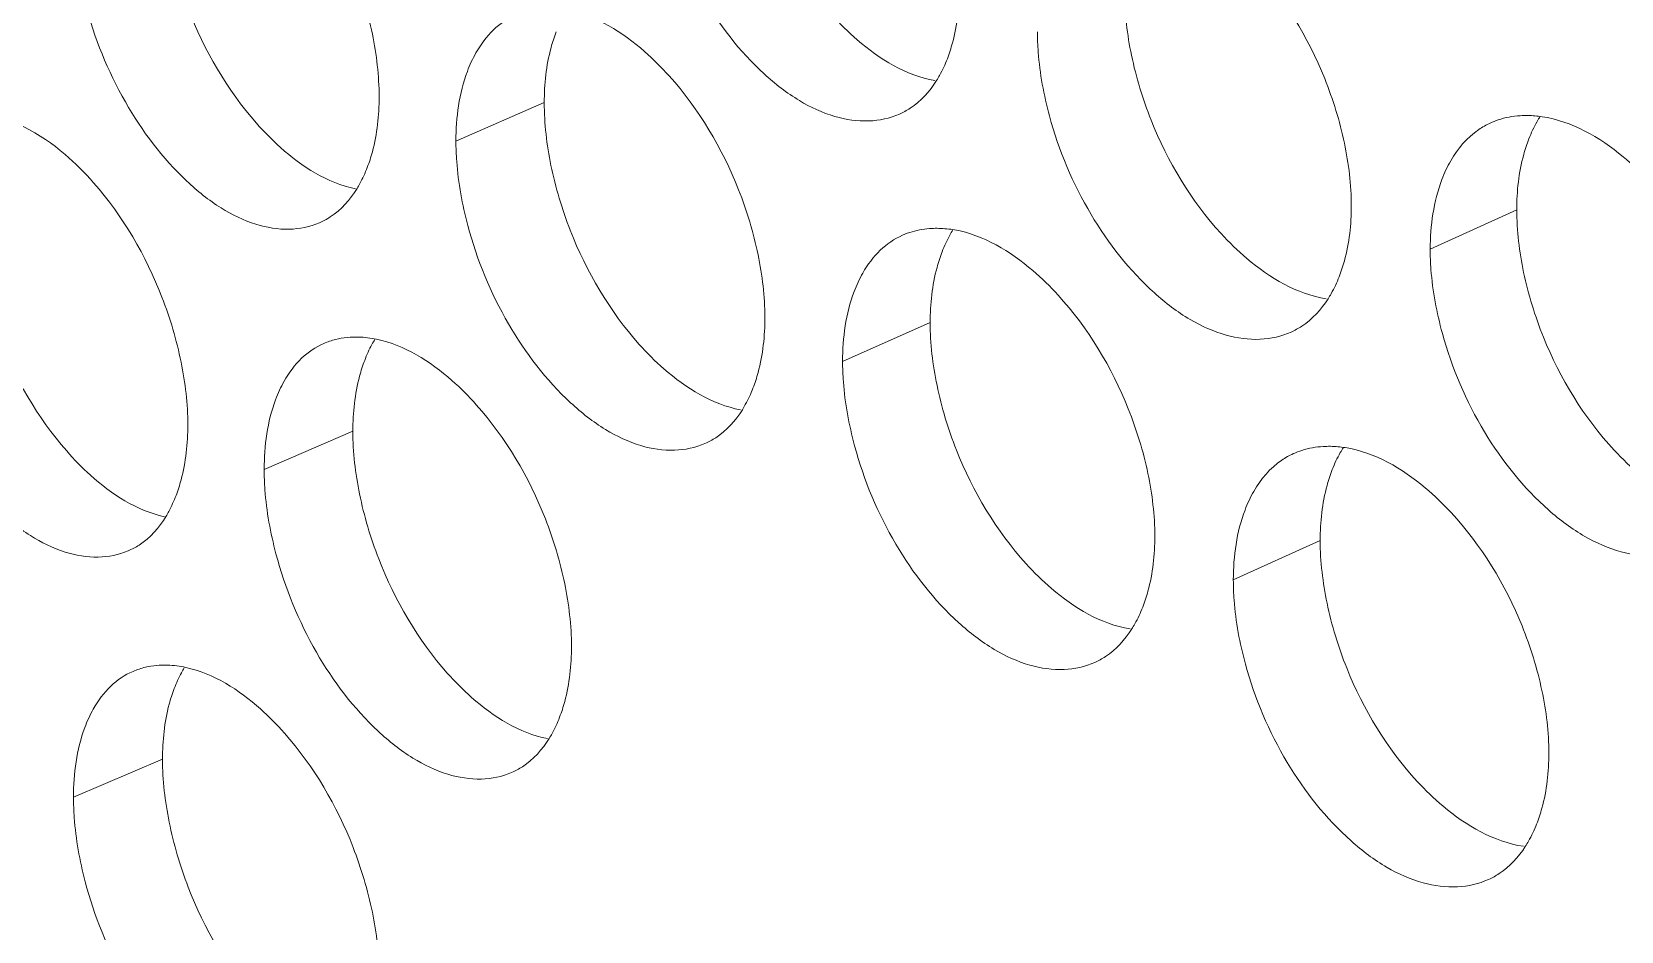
# Model space of a CAD drawing. Header units: millimetres. Extents: x 1177 to 4147, y 93 to 2194.
# Drawn here: x 2552.14 to 2566.4, y 718.37 to 726.44 of the extents above; entities that cross this region are included whole.
import ezdxf

# ---------------------------------------------------------------- set-up
doc = ezdxf.new("R2010")
doc.units = ezdxf.units.MM
doc.header["$LTSCALE"] = 0.1
doc.layers.get('0').update_dxf_attribs({"lineweight": 13})
doc.layers.add('标注', color=251, linetype='Continuous', lineweight=9)

# ---------------------------------------------------------------- blocks, each defined once
blk = doc.blocks.new('02')
for points, knots in [([(4627.348, 522.744), (4597.363, 531.299), (4553.55, 545.69), (4497.641, 568.487), (4458.71, 586.649), (4422.281, 606.068), (4388.51, 626.659), (4357.551, 648.334), (4338.416, 663.815), (4329.392, 671.722)], [0, 0, 0, 0, 0.278685, 0.411475, 0.539478, 0.662459, 0.780251, 0.892768, 1, 1, 1, 1]), ([(4626.906, 521.428), (4597.052, 529.945), (4553.424, 544.261), (4497.732, 566.923), (4458.929, 584.973), (4422.597, 604.269), (4388.892, 624.729), (4357.964, 646.263), (4338.829, 661.641), (4329.798, 669.496)], [0, 0, 0, 0, 0.278468, 0.411196, 0.539177, 0.662176, 0.780023, 0.892638, 1, 1, 1, 1]), ([(4628.518, 518.372), (4598.337, 526.935), (4554.235, 541.353), (4497.955, 564.22), (4458.766, 582.448), (4422.099, 601.945), (4388.114, 622.628), (4356.965, 644.402), (4337.717, 659.96), (4328.641, 667.907)], [0, 0, 0, 0, 0.278732, 0.411552, 0.539576, 0.662563, 0.780343, 0.892822, 1, 1, 1, 1]), ([(4328.202, 667.332), (4337.3, 659.316), (4356.601, 643.626), (4387.852, 621.677), (4421.956, 600.844), (4458.755, 581.215), (4498.091, 562.874), (4554.59, 539.876), (4598.873, 525.389), (4629.18, 516.79)], [0, 0, 0, 0, 0.107262, 0.219794, 0.337581, 0.460553, 0.588547, 0.721328, 1, 1, 1, 1])]:
    blk.add_open_spline(points, degree=3, knots=knots)
at = {"layer": '标注'}
for p, q in [((4421.609, 628.127), (4420.477, 627.635)), ((4434.072, 626.755), (4432.963, 626.25)), ((4426.555, 625.311), (4425.432, 624.813)), ((4419.156, 623.919), (4418.02, 623.429)), ((4431.553, 622.518), (4430.44, 622.015)), ((4416.717, 619.716), (4415.576, 619.229))]:
    blk.add_line(p, q, dxfattribs=at)
for centre, radius, start, end in [((4434.159, 626.933), 1.026, 108.4653, 114.5554), ((4426.606, 625.513), 1.001, 106.2734, 113.935), ((4419.171, 624.146), 0.976, 103.9644, 113.3177), ((4431.628, 622.704), 1.017, 107.7472, 114.3481), ((4416.719, 619.952), 0.968, 103.1675, 113.1121)]:
    blk.add_arc(centre, radius, start, end, dxfattribs=at)
for points, knots in [([(4419.493, 628.202), (4419.493, 628.471), (4419.425, 629.031), (4419.102, 630.113), (4418.657, 630.875), (4418.279, 631.301)], [0, 0, 0, 0, 0.238846, 0.495203, 1, 1, 1, 1]), ([(4416.717, 630.966), (4416.717, 630.697), (4416.783, 630.137), (4417.103, 629.054), (4417.545, 628.291), (4417.921, 627.864)], [0, 0, 0, 0, 0.23906, 0.495561, 1, 1, 1, 1]), ([(4423.101, 630.765), (4423.219, 630.325), (4423.562, 629.498), (4424.227, 628.634), (4424.849, 628.148), (4425.308, 627.935), (4425.756, 627.867), (4426.038, 627.926), (4426.16, 627.981)], [0, 0, 0, 0, 0.299735, 0.582272, 0.706518, 0.81572, 0.911912, 1, 1, 1, 1]), ([(4431.952, 626.805), (4431.952, 627.074), (4431.883, 627.633), (4431.551, 628.714), (4431.092, 629.47), (4430.706, 629.89)], [0, 0, 0, 0, 0.238495, 0.494451, 1, 1, 1, 1]), ([(4426.775, 628.689), (4426.8, 628.756), (4426.895, 629.049), (4426.929, 629.36), (4426.929, 629.596)], [0, 0, 0, 0, 0.231134, 1, 1, 1, 1]), ([(4429.047, 629.536), (4429.047, 629.267), (4429.116, 628.708), (4429.444, 627.627), (4429.9, 626.869), (4430.284, 626.449)], [0, 0, 0, 0, 0.238709, 0.494811, 1, 1, 1, 1]), ([(4415.726, 629.398), (4415.842, 628.959), (4416.177, 628.132), (4416.829, 627.265), (4417.438, 626.773), (4417.888, 626.555), (4418.328, 626.48), (4418.606, 626.536), (4418.727, 626.588)], [0, 0, 0, 0, 0.301171, 0.584422, 0.708619, 0.817421, 0.912868, 1, 1, 1, 1]), ([(4421.243, 629.249), (4421.138, 629.203), (4420.937, 629.067), (4420.795, 628.872), (4420.734, 628.765)], [0, 0, 0, 0, 0.480902, 1, 1, 1, 1]), ([(4423.21, 628.469), (4423.111, 628.579), (4422.747, 628.944), (4422.279, 629.237), (4421.915, 629.308)], [0, 0, 0, 0, 0.285148, 1, 1, 1, 1]), ([(4425.3, 629.248), (4425.4, 629.137), (4425.769, 628.768), (4426.246, 628.476), (4426.614, 628.411)], [0, 0, 0, 0, 0.285283, 1, 1, 1, 1]), ([(4421.761, 629.034), (4421.736, 628.968), (4421.642, 628.674), (4421.609, 628.363), (4421.609, 628.127)], [0, 0, 0, 0, 0.230754, 1, 1, 1, 1]), ([(4427.929, 629.036), (4427.929, 628.949), (4427.944, 628.585), (4428.011, 628.224), (4428.084, 627.956)], [0, 0, 0, 0, 0.238197, 1, 1, 1, 1]), ([(4420.734, 628.765), (4420.691, 628.689), (4420.53, 628.334), (4420.477, 627.936), (4420.477, 627.635)], [0, 0, 0, 0, 0.224496, 1, 1, 1, 1]), ([(4426.637, 628.412), (4426.65, 628.433), (4426.703, 628.522), (4426.746, 628.616), (4426.775, 628.689)], [0, 0, 0, 0, 0.242135, 1, 1, 1, 1]), ([(4424.437, 625.376), (4424.437, 625.645), (4424.369, 626.204), (4424.042, 627.286), (4423.591, 628.045), (4423.21, 628.469)], [0, 0, 0, 0, 0.238705, 0.494901, 1, 1, 1, 1]), ([(4426.16, 627.981), (4426.208, 628.002), (4426.399, 628.105), (4426.55, 628.273), (4426.637, 628.412)], [0, 0, 0, 0, 0.241404, 1, 1, 1, 1]), ([(4419.341, 627.296), (4419.366, 627.362), (4419.46, 627.655), (4419.493, 627.965), (4419.493, 628.202)], [0, 0, 0, 0, 0.23069, 1, 1, 1, 1]), ([(4421.609, 628.127), (4421.609, 627.857), (4421.676, 627.298), (4422, 626.216), (4422.447, 625.455), (4422.827, 625.031)], [0, 0, 0, 0, 0.238919, 0.49526, 1, 1, 1, 1]), ([(4415.834, 627.101), (4415.72, 627.23), (4415.315, 627.641), (4414.756, 627.96), (4414.345, 627.975)], [0, 0, 0, 0, 0.29472, 1, 1, 1, 1]), ([(4417.921, 627.864), (4418.018, 627.755), (4418.373, 627.391), (4418.831, 627.098), (4419.189, 627.023)], [0, 0, 0, 0, 0.28535, 1, 1, 1, 1]), ([(4428.084, 627.956), (4428.203, 627.516), (4428.552, 626.687), (4429.226, 625.826), (4429.855, 625.344), (4430.321, 625.134), (4430.774, 625.07), (4431.058, 625.133), (4431.182, 625.189)], [0, 0, 0, 0, 0.298788, 0.580857, 0.705138, 0.814605, 0.911286, 1, 1, 1, 1]), ([(4433.733, 627.866), (4433.681, 627.842), (4433.475, 627.726), (4433.315, 627.537), (4433.226, 627.382)], [0, 0, 0, 0, 0.240785, 1, 1, 1, 1]), ([(4434.215, 627.962), (4434.182, 627.963), (4434.053, 627.96), (4433.925, 627.936), (4433.835, 627.906)], [0, 0, 0, 0, 0.257054, 1, 1, 1, 1]), ([(4434.372, 627.95), (4434.358, 627.929), (4434.303, 627.837), (4434.257, 627.74), (4434.228, 627.664)], [0, 0, 0, 0, 0.242189, 1, 1, 1, 1]), ([(4435.769, 627.117), (4435.664, 627.229), (4435.277, 627.602), (4434.778, 627.891), (4434.396, 627.947)], [0, 0, 0, 0, 0.284973, 1, 1, 1, 1]), ([(4420.477, 627.635), (4420.477, 627.548), (4420.492, 627.183), (4420.558, 626.822), (4420.629, 626.554)], [0, 0, 0, 0, 0.238111, 1, 1, 1, 1]), ([(4434.228, 627.664), (4434.202, 627.598), (4434.106, 627.304), (4434.072, 626.992), (4434.072, 626.755)], [0, 0, 0, 0, 0.231495, 1, 1, 1, 1]), ([(4433.226, 627.382), (4433.182, 627.306), (4433.018, 626.95), (4432.963, 626.552), (4432.963, 626.25)], [0, 0, 0, 0, 0.225686, 1, 1, 1, 1]), ([(4419.211, 627.028), (4419.223, 627.048), (4419.273, 627.135), (4419.314, 627.225), (4419.341, 627.296)], [0, 0, 0, 0, 0.242099, 1, 1, 1, 1]), ([(4417.041, 623.999), (4417.041, 624.268), (4416.974, 624.827), (4416.653, 625.911), (4416.21, 626.673), (4415.834, 627.101)], [0, 0, 0, 0, 0.238918, 0.495354, 1, 1, 1, 1]), ([(4418.727, 626.588), (4418.776, 626.609), (4418.971, 626.713), (4419.124, 626.885), (4419.211, 627.028)], [0, 0, 0, 0, 0.240491, 1, 1, 1, 1]), ([(4414.291, 626.769), (4414.291, 626.5), (4414.357, 625.94), (4414.675, 624.857), (4415.114, 624.093), (4415.489, 623.665)], [0, 0, 0, 0, 0.239131, 0.495711, 1, 1, 1, 1]), ([(4431.796, 625.897), (4431.822, 625.964), (4431.918, 626.257), (4431.952, 626.568), (4431.952, 626.805)], [0, 0, 0, 0, 0.231431, 1, 1, 1, 1]), ([(4434.072, 626.755), (4434.072, 626.486), (4434.141, 625.927), (4434.473, 624.847), (4434.934, 624.092), (4435.322, 623.674)], [0, 0, 0, 0, 0.23857, 0.494512, 1, 1, 1, 1]), ([(4420.629, 626.554), (4420.746, 626.114), (4421.087, 625.287), (4421.748, 624.422), (4422.365, 623.934), (4422.821, 623.719), (4423.267, 623.649), (4423.547, 623.707), (4423.669, 623.761)], [0, 0, 0, 0, 0.300212, 0.582985, 0.707214, 0.816283, 0.912228, 1, 1, 1, 1]), ([(4426.2, 626.428), (4426.095, 626.382), (4425.895, 626.245), (4425.752, 626.051), (4425.692, 625.944)], [0, 0, 0, 0, 0.481736, 1, 1, 1, 1]), ([(4426.665, 626.517), (4426.635, 626.518), (4426.521, 626.516), (4426.407, 626.498), (4426.325, 626.474)], [0, 0, 0, 0, 0.256633, 1, 1, 1, 1]), ([(4426.845, 626.496), (4426.832, 626.474), (4426.78, 626.385), (4426.737, 626.291), (4426.708, 626.218)], [0, 0, 0, 0, 0.242119, 1, 1, 1, 1]), ([(4428.194, 625.661), (4428.093, 625.772), (4427.72, 626.14), (4427.239, 626.431), (4426.868, 626.497)], [0, 0, 0, 0, 0.285096, 1, 1, 1, 1]), ([(4430.284, 626.449), (4430.387, 626.337), (4430.765, 625.966), (4431.254, 625.675), (4431.631, 625.615)], [0, 0, 0, 0, 0.285206, 1, 1, 1, 1]), ([(4426.708, 626.218), (4426.683, 626.152), (4426.588, 625.859), (4426.555, 625.547), (4426.555, 625.311)], [0, 0, 0, 0, 0.23105, 1, 1, 1, 1]), ([(4432.963, 626.25), (4432.963, 626.163), (4432.978, 625.799), (4433.046, 625.438), (4433.119, 625.171)], [0, 0, 0, 0, 0.238256, 1, 1, 1, 1]), ([(4425.692, 625.944), (4425.648, 625.868), (4425.485, 625.513), (4425.432, 625.115), (4425.432, 624.813)], [0, 0, 0, 0, 0.224968, 1, 1, 1, 1]), ([(4431.654, 625.614), (4431.667, 625.635), (4431.722, 625.726), (4431.767, 625.823), (4431.796, 625.897)], [0, 0, 0, 0, 0.242178, 1, 1, 1, 1]), ([(4429.434, 622.573), (4429.434, 622.842), (4429.365, 623.401), (4429.035, 624.482), (4428.579, 625.239), (4428.194, 625.661)], [0, 0, 0, 0, 0.238564, 0.494601, 1, 1, 1, 1]), ([(4431.182, 625.189), (4431.229, 625.21), (4431.417, 625.313), (4431.567, 625.477), (4431.654, 625.614)], [0, 0, 0, 0, 0.241969, 1, 1, 1, 1]), ([(4424.284, 624.469), (4424.309, 624.535), (4424.404, 624.828), (4424.437, 625.139), (4424.437, 625.376)], [0, 0, 0, 0, 0.230986, 1, 1, 1, 1]), ([(4413.295, 625.203), (4413.409, 624.764), (4413.742, 623.939), (4414.389, 623.07), (4414.994, 622.577), (4415.442, 622.356), (4415.879, 622.28), (4416.156, 622.334), (4416.276, 622.385)], [0, 0, 0, 0, 0.301654, 0.585147, 0.709328, 0.817996, 0.913192, 1, 1, 1, 1]), ([(4426.555, 625.311), (4426.555, 625.041), (4426.623, 624.482), (4426.95, 623.4), (4427.402, 622.642), (4427.785, 622.22)], [0, 0, 0, 0, 0.238779, 0.49496, 1, 1, 1, 1]), ([(4433.119, 625.171), (4433.24, 624.73), (4433.594, 623.9), (4434.278, 623.041), (4434.915, 622.563), (4435.386, 622.357), (4435.845, 622.297), (4436.132, 622.364), (4436.256, 622.421)], [0, 0, 0, 0, 0.29785, 0.579458, 0.703775, 0.813505, 0.91067, 1, 1, 1, 1]), ([(4418.784, 625.043), (4418.68, 624.998), (4418.478, 624.861), (4418.336, 624.666), (4418.275, 624.559)], [0, 0, 0, 0, 0.48047, 1, 1, 1, 1]), ([(4419.437, 625.093), (4419.425, 625.072), (4419.375, 624.986), (4419.334, 624.896), (4419.308, 624.825)], [0, 0, 0, 0, 0.242083, 1, 1, 1, 1]), ([(4420.738, 624.257), (4420.64, 624.367), (4420.28, 624.73), (4419.819, 625.023), (4419.459, 625.097)], [0, 0, 0, 0, 0.285164, 1, 1, 1, 1]), ([(4422.827, 625.031), (4422.926, 624.92), (4423.29, 624.553), (4423.761, 624.261), (4424.126, 624.192)], [0, 0, 0, 0, 0.285312, 1, 1, 1, 1]), ([(4419.308, 624.825), (4419.282, 624.759), (4419.189, 624.466), (4419.156, 624.155), (4419.156, 623.919)], [0, 0, 0, 0, 0.230606, 1, 1, 1, 1]), ([(4425.432, 624.813), (4425.432, 624.726), (4425.447, 624.362), (4425.514, 624.001), (4425.586, 623.733)], [0, 0, 0, 0, 0.238168, 1, 1, 1, 1]), ([(4418.275, 624.559), (4418.233, 624.483), (4418.072, 624.128), (4418.02, 623.731), (4418.02, 623.429)], [0, 0, 0, 0, 0.224262, 1, 1, 1, 1]), ([(4424.148, 624.194), (4424.161, 624.215), (4424.213, 624.304), (4424.256, 624.397), (4424.284, 624.469)], [0, 0, 0, 0, 0.242119, 1, 1, 1, 1]), ([(4421.958, 621.161), (4421.958, 621.43), (4421.89, 621.989), (4421.566, 623.072), (4421.118, 623.832), (4420.738, 624.257)], [0, 0, 0, 0, 0.238776, 0.495052, 1, 1, 1, 1]), ([(4423.669, 623.761), (4423.717, 623.782), (4423.909, 623.885), (4424.061, 624.054), (4424.148, 624.194)], [0, 0, 0, 0, 0.241108, 1, 1, 1, 1]), ([(4416.89, 623.093), (4416.915, 623.159), (4417.008, 623.452), (4417.041, 623.762), (4417.041, 623.999)], [0, 0, 0, 0, 0.230542, 1, 1, 1, 1]), ([(4419.156, 623.919), (4419.156, 623.649), (4419.223, 623.09), (4419.545, 622.007), (4419.99, 621.245), (4420.367, 620.82)], [0, 0, 0, 0, 0.23899, 0.49541, 1, 1, 1, 1]), ([(4425.586, 623.733), (4425.704, 623.293), (4426.05, 622.465), (4426.72, 621.602), (4427.345, 621.118), (4427.808, 620.906), (4428.258, 620.84), (4428.542, 620.902), (4428.664, 620.957)], [0, 0, 0, 0, 0.299261, 0.581563, 0.705826, 0.815161, 0.911598, 1, 1, 1, 1]), ([(4431.685, 623.725), (4431.653, 623.725), (4431.53, 623.723), (4431.406, 623.701), (4431.318, 623.673)], [0, 0, 0, 0, 0.25692, 1, 1, 1, 1]), ([(4431.85, 623.71), (4431.836, 623.688), (4431.782, 623.597), (4431.737, 623.501), (4431.708, 623.426)], [0, 0, 0, 0, 0.242162, 1, 1, 1, 1]), ([(4433.231, 622.875), (4433.127, 622.987), (4432.745, 623.359), (4432.252, 623.648), (4431.873, 623.708)], [0, 0, 0, 0, 0.28502, 1, 1, 1, 1]), ([(4415.489, 623.665), (4415.584, 623.556), (4415.935, 623.194), (4416.387, 622.9), (4416.741, 622.823)], [0, 0, 0, 0, 0.285359, 1, 1, 1, 1]), ([(4431.209, 623.631), (4431.157, 623.607), (4430.95, 623.492), (4430.791, 623.302), (4430.702, 623.147)], [0, 0, 0, 0, 0.240568, 1, 1, 1, 1]), ([(4435.322, 623.674), (4435.427, 623.561), (4435.814, 623.187), (4436.316, 622.898), (4436.699, 622.844)], [0, 0, 0, 0, 0.285106, 1, 1, 1, 1]), ([(4418.02, 623.429), (4418.02, 623.342), (4418.034, 622.978), (4418.1, 622.616), (4418.171, 622.348)], [0, 0, 0, 0, 0.238083, 1, 1, 1, 1]), ([(4431.708, 623.426), (4431.682, 623.36), (4431.587, 623.066), (4431.553, 622.755), (4431.553, 622.518)], [0, 0, 0, 0, 0.231346, 1, 1, 1, 1]), ([(4430.702, 623.147), (4430.658, 623.071), (4430.494, 622.715), (4430.44, 622.317), (4430.44, 622.015)], [0, 0, 0, 0, 0.225445, 1, 1, 1, 1]), ([(4416.762, 622.828), (4416.774, 622.849), (4416.823, 622.934), (4416.863, 623.024), (4416.89, 623.093)], [0, 0, 0, 0, 0.242095, 1, 1, 1, 1]), ([(4416.276, 622.385), (4416.325, 622.406), (4416.522, 622.51), (4416.675, 622.684), (4416.762, 622.828)], [0, 0, 0, 0, 0.240168, 1, 1, 1, 1]), ([(4434.484, 619.794), (4434.484, 620.063), (4434.414, 620.621), (4434.08, 621.702), (4433.619, 622.457), (4433.231, 622.875)], [0, 0, 0, 0, 0.238425, 0.494301, 1, 1, 1, 1]), ([(4429.279, 621.665), (4429.305, 621.732), (4429.4, 622.025), (4429.434, 622.336), (4429.434, 622.573)], [0, 0, 0, 0, 0.231283, 1, 1, 1, 1]), ([(4431.553, 622.518), (4431.553, 622.249), (4431.622, 621.69), (4431.952, 620.609), (4432.41, 619.852), (4432.797, 619.433)], [0, 0, 0, 0, 0.238639, 0.494661, 1, 1, 1, 1]), ([(4418.171, 622.348), (4418.287, 621.908), (4418.626, 621.082), (4419.282, 620.216), (4419.895, 619.726), (4420.348, 619.509), (4420.791, 619.437), (4421.07, 619.493), (4421.191, 619.546)], [0, 0, 0, 0, 0.30069, 0.583702, 0.707914, 0.81685, 0.912547, 1, 1, 1, 1]), ([(4427.785, 622.22), (4427.887, 622.109), (4428.26, 621.739), (4428.743, 621.448), (4429.116, 621.385)], [0, 0, 0, 0, 0.285248, 1, 1, 1, 1]), ([(4430.44, 622.015), (4430.44, 621.928), (4430.455, 621.564), (4430.522, 621.203), (4430.595, 620.936)], [0, 0, 0, 0, 0.238227, 1, 1, 1, 1]), ([(4429.139, 621.385), (4429.152, 621.406), (4429.206, 621.496), (4429.25, 621.591), (4429.279, 621.665)], [0, 0, 0, 0, 0.242155, 1, 1, 1, 1]), ([(4428.664, 620.957), (4428.712, 620.978), (4428.901, 621.081), (4429.052, 621.247), (4429.139, 621.385)], [0, 0, 0, 0, 0.24169, 1, 1, 1, 1]), ([(4421.806, 620.254), (4421.831, 620.321), (4421.925, 620.614), (4421.958, 620.924), (4421.958, 621.161)], [0, 0, 0, 0, 0.230838, 1, 1, 1, 1]), ([(4416.994, 620.887), (4416.982, 620.866), (4416.934, 620.781), (4416.894, 620.692), (4416.867, 620.623)], [0, 0, 0, 0, 0.242079, 1, 1, 1, 1]), ([(4418.279, 620.051), (4418.183, 620.16), (4417.827, 620.522), (4417.372, 620.816), (4417.015, 620.892)], [0, 0, 0, 0, 0.285173, 1, 1, 1, 1]), ([(4430.595, 620.936), (4430.715, 620.495), (4431.066, 619.666), (4431.746, 618.806), (4432.379, 618.325), (4432.847, 618.117), (4433.303, 618.056), (4433.588, 618.12), (4433.712, 618.177)], [0, 0, 0, 0, 0.298318, 0.580156, 0.704454, 0.814053, 0.910977, 1, 1, 1, 1]), ([(4416.339, 620.842), (4416.234, 620.798), (4416.032, 620.661), (4415.89, 620.466), (4415.83, 620.359)], [0, 0, 0, 0, 0.480026, 1, 1, 1, 1]), ([(4420.367, 620.82), (4420.465, 620.71), (4420.825, 620.344), (4421.289, 620.051), (4421.651, 619.98)], [0, 0, 0, 0, 0.285334, 1, 1, 1, 1]), ([(4416.867, 620.623), (4416.842, 620.556), (4416.749, 620.263), (4416.717, 619.953), (4416.717, 619.716)], [0, 0, 0, 0, 0.230459, 1, 1, 1, 1]), ([(4415.83, 620.359), (4415.787, 620.283), (4415.627, 619.927), (4415.576, 619.531), (4415.576, 619.229)], [0, 0, 0, 0, 0.22403, 1, 1, 1, 1]), ([(4421.673, 619.983), (4421.686, 620.004), (4421.736, 620.091), (4421.778, 620.183), (4421.806, 620.254)], [0, 0, 0, 0, 0.242107, 1, 1, 1, 1]), ([(4419.493, 616.952), (4419.493, 617.221), (4419.425, 617.781), (4419.102, 618.863), (4418.657, 619.625), (4418.279, 620.051)], [0, 0, 0, 0, 0.238846, 0.495203, 1, 1, 1, 1]), ([(4421.191, 619.546), (4421.24, 619.567), (4421.433, 619.671), (4421.586, 619.842), (4421.673, 619.983)], [0, 0, 0, 0, 0.240804, 1, 1, 1, 1]), ([(4416.717, 619.716), (4416.717, 619.447), (4416.783, 618.887), (4417.103, 617.804), (4417.545, 617.041), (4417.921, 616.614)], [0, 0, 0, 0, 0.23906, 0.495561, 1, 1, 1, 1]), ([(4434.327, 618.885), (4434.353, 618.952), (4434.449, 619.245), (4434.484, 619.557), (4434.484, 619.794)], [0, 0, 0, 0, 0.23158, 1, 1, 1, 1]), ([(4432.797, 619.433), (4432.9, 619.321), (4433.283, 618.948), (4433.779, 618.658), (4434.158, 618.601)], [0, 0, 0, 0, 0.285159, 1, 1, 1, 1]), ([(4415.576, 619.229), (4415.576, 619.143), (4415.59, 618.778), (4415.656, 618.416), (4415.726, 618.148)], [0, 0, 0, 0, 0.238055, 1, 1, 1, 1]), ([(4434.182, 618.598), (4434.196, 618.62), (4434.251, 618.712), (4434.297, 618.81), (4434.327, 618.885)], [0, 0, 0, 0, 0.242205, 1, 1, 1, 1]), ([(4433.712, 618.177), (4433.759, 618.198), (4433.945, 618.301), (4434.095, 618.463), (4434.182, 618.598)], [0, 0, 0, 0, 0.242239, 1, 1, 1, 1]), ([(4415.726, 618.148), (4415.842, 617.709), (4416.177, 616.882), (4416.829, 616.015), (4417.438, 615.523), (4417.888, 615.305), (4418.328, 615.23), (4418.606, 615.286), (4418.727, 615.338)], [0, 0, 0, 0, 0.301171, 0.584422, 0.708619, 0.817421, 0.912868, 1, 1, 1, 1])]:
    blk.add_open_spline(points, degree=3, knots=knots, dxfattribs=at)
for points in [[(4434.396, 627.947), (4434.336, 627.956), (4434.275, 627.962), (4434.215, 627.962)], [(4426.868, 626.497), (4426.801, 626.508), (4426.733, 626.515), (4426.665, 626.517)], [(4419.233, 625.124), (4419.133, 625.127), (4419.032, 625.118), (4418.935, 625.094)], [(4419.459, 625.097), (4419.384, 625.113), (4419.308, 625.122), (4419.233, 625.124)], [(4431.873, 623.708), (4431.811, 623.718), (4431.748, 623.724), (4431.685, 623.725)], [(4416.782, 620.922), (4416.687, 620.925), (4416.591, 620.916), (4416.499, 620.895)], [(4417.015, 620.892), (4416.939, 620.909), (4416.86, 620.919), (4416.782, 620.922)]]:
    blk.add_open_spline(points, degree=3, dxfattribs=at)

msp = doc.modelspace()

# ---------------------------------------------------------------- block references
at = {"xscale": 0.7, "yscale": 0.7, "zscale": 0.7}
msp.add_blockref('02', (-538.391, 286.112), dxfattribs=at)

doc.saveas('drawing.dxf')
